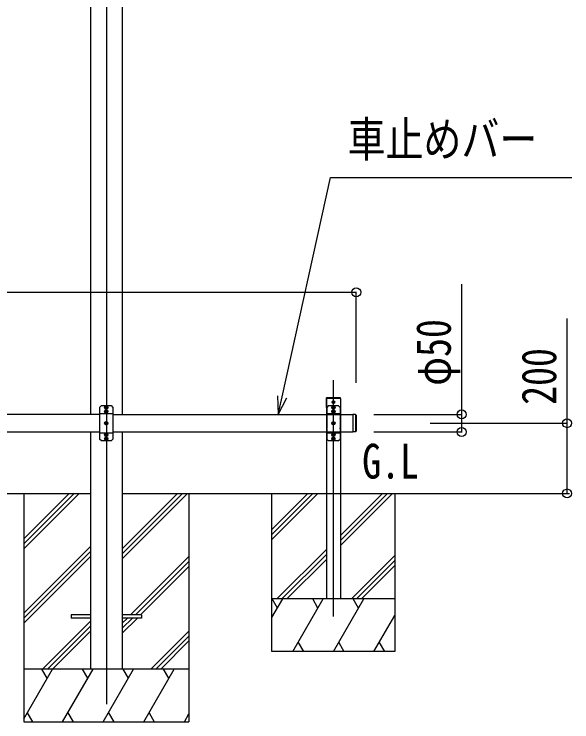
# Model space of a CAD drawing. Units: millimetres, scale not verified. Extents: x -13134 to 13134, y -8911 to 8914.
# Drawn here: x -405 to 1182, y -4842 to -2828 of the extents above; entities that cross this region are included whole.
import ezdxf
from ezdxf.enums import TextEntityAlignment as Align

# ---------------------------------------------------------------- set-up
doc = ezdxf.new("R2010")
doc.units = ezdxf.units.MM
doc.header["$LTSCALE"] = 40
for name, color, linetype in [('0-2_USER1', 3, 'Continuous'), ('0-4_YKK_12', 2, 'Continuous'), ('0-5_YKK_13', 4, 'Continuous'), ('0-6_YKK_A1', 4, 'Continuous'), ('0-7_YKK_D', 6, 'Continuous')]:
    doc.layers.add(name, color=color, linetype=linetype)
doc.styles.add('ＭＳ ゴシック', font='')
doc.styles.get('ＭＳ ゴシック').set_extended_font_data('MS Gothic')

msp = doc.modelspace()

# ---------------------------------------------------------------- linework, layer by layer
at = {"layer": '0-4_YKK_12'}
for p, q in [((-142.43, -2098.31), (-142.43, -4791.88)), ((503.37, -4541.88), (503.37, -3869.38)), ((-148.57, -3947.38), (-137.1, -3947.38)), ((-142.83, -3953.12), (-142.83, -3941.65)), ((497.63, -3947.38), (509.1, -3947.38)), ((507.52, -3931.88), (499.22, -3931.88)), ((503.37, -3936.03), (503.37, -3927.73)), ((503.37, -3953.12), (503.37, -3941.65)), ((-148.57, -3958.38), (-137.1, -3958.38)), ((-142.83, -3964.12), (-142.83, -3952.65)), ((497.63, -3958.38), (509.1, -3958.38)), ((503.37, -3964.12), (503.37, -3952.65)), ((-142.83, -3997.62), (-142.83, -3986.15)), ((503.37, -3997.62), (503.37, -3986.15)), ((-148.57, -3991.88), (-137.1, -3991.88)), ((497.63, -3991.88), (509.1, -3991.88)), ((-148.57, -4025.38), (-137.1, -4025.38)), ((-142.83, -4031.12), (-142.83, -4019.65)), ((497.63, -4025.38), (509.1, -4025.38)), ((503.37, -4031.12), (503.37, -4019.65)), ((-148.57, -4036.38), (-137.1, -4036.38)), ((-142.83, -4042.12), (-142.83, -4030.65)), ((497.63, -4036.38), (509.1, -4036.38)), ((503.37, -4042.12), (503.37, -4030.65))]:
    msp.add_line(p, q, dxfattribs=at)
at = {"layer": '0-5_YKK_13'}
for p, q in [((522.87, -3921.88), (483.87, -3921.88)), ((522.77, -3919.38), (483.96, -3919.38)), ((522.87, -3921.88), (523.87, -3921.88)), ((523.87, -3921.88), (523.77, -3920.32)), ((-156.83, -3941.88), (-161.83, -3946.88)), ((-161.83, -3946.88), (-161.83, -3977.17)), ((-156.83, -3941.88), (-143.55, -3941.88)), ((-145.21, -3946.79), (-144.17, -3946.77)), ((-144.17, -3946.77), (-143.56, -3946.65)), ((-143.45, -3946.04), (-143.56, -3946.65)), ((-143.43, -3945), (-143.45, -3946.04)), ((-142.24, -3945), (-142.22, -3946.04)), ((-142.22, -3946.04), (-142.1, -3946.65)), ((-142.12, -3941.88), (-128.83, -3941.88)), ((-141.5, -3946.77), (-142.1, -3946.65)), ((-140.46, -3946.79), (-141.5, -3946.77)), ((-128.83, -3941.88), (-123.83, -3946.88)), ((-123.83, -3946.88), (-123.83, -3977.17)), ((489.37, -3941.88), (484.37, -3946.88)), ((484.37, -3946.88), (484.37, -3977.17)), ((489.37, -3941.88), (502.65, -3941.88)), ((500.99, -3946.79), (502.03, -3946.77)), ((501.32, -3931.53), (501.32, -3932.23)), ((502.52, -3931.53), (501.32, -3931.53)), ((502.52, -3932.23), (501.32, -3932.23)), ((502.03, -3946.77), (502.64, -3946.65)), ((502.75, -3946.04), (502.64, -3946.65)), ((502.77, -3945), (502.75, -3946.04)), ((503.72, -3929.83), (503.02, -3929.83)), ((503.02, -3929.83), (503.02, -3931.03)), ((503.02, -3932.73), (503.02, -3933.93)), ((503.72, -3933.93), (503.02, -3933.93)), ((503.72, -3929.83), (503.72, -3931.03)), ((503.72, -3932.73), (503.72, -3933.93)), ((503.96, -3945), (503.98, -3946.04)), ((503.98, -3946.04), (504.1, -3946.65)), ((504.08, -3941.88), (517.37, -3941.88)), ((504.7, -3946.77), (504.1, -3946.65)), ((505.42, -3931.53), (504.22, -3931.53)), ((505.42, -3932.23), (504.22, -3932.23)), ((505.74, -3946.79), (504.7, -3946.77)), ((505.42, -3931.53), (505.42, -3932.23)), ((517.37, -3941.88), (522.37, -3946.88)), ((522.37, -3946.88), (522.37, -3977.17)), ((-161.83, -3964.28), (-123.83, -3964.28)), ((-145.21, -3947.97), (-144.17, -3947.99)), ((-145.21, -3957.79), (-144.17, -3957.77)), ((-145.21, -3958.97), (-144.17, -3958.99)), ((-144.17, -3947.99), (-143.56, -3948.11)), ((-144.17, -3957.77), (-143.56, -3957.65)), ((-144.17, -3958.99), (-143.56, -3959.11)), ((-143.45, -3948.72), (-143.56, -3948.11)), ((-143.45, -3957.04), (-143.56, -3957.65)), ((-143.45, -3959.72), (-143.56, -3959.11)), ((-143.43, -3949.76), (-143.45, -3948.72)), ((-143.43, -3956), (-143.45, -3957.04)), ((-143.43, -3960.76), (-143.45, -3959.72)), ((-142.24, -3949.76), (-142.22, -3948.72)), ((-142.24, -3956), (-142.22, -3957.04)), ((-142.24, -3960.76), (-142.22, -3959.72)), ((-142.22, -3948.72), (-142.1, -3948.11)), ((-142.22, -3957.04), (-142.1, -3957.65)), ((-142.22, -3959.72), (-142.1, -3959.11)), ((-141.5, -3947.99), (-142.1, -3948.11)), ((-141.5, -3957.77), (-142.1, -3957.65)), ((-141.5, -3958.99), (-142.1, -3959.11)), ((-140.46, -3947.97), (-141.5, -3947.99)), ((-140.46, -3957.79), (-141.5, -3957.77)), ((-140.46, -3958.97), (-141.5, -3958.99)), ((484.37, -3964.28), (522.37, -3964.28)), ((500.99, -3947.97), (502.03, -3947.99)), ((500.99, -3957.79), (502.03, -3957.77)), ((500.99, -3958.97), (502.03, -3958.99)), ((502.03, -3947.99), (502.64, -3948.11)), ((502.03, -3957.77), (502.64, -3957.65)), ((502.03, -3958.99), (502.64, -3959.11)), ((502.75, -3948.72), (502.64, -3948.11)), ((502.75, -3957.04), (502.64, -3957.65)), ((502.75, -3959.72), (502.64, -3959.11)), ((502.77, -3949.76), (502.75, -3948.72)), ((502.77, -3956), (502.75, -3957.04)), ((502.77, -3960.76), (502.75, -3959.72)), ((503.96, -3949.76), (503.98, -3948.72)), ((503.96, -3956), (503.98, -3957.04)), ((503.96, -3960.76), (503.98, -3959.72)), ((503.98, -3948.72), (504.1, -3948.11)), ((503.98, -3957.04), (504.1, -3957.65)), ((503.98, -3959.72), (504.1, -3959.11)), ((504.7, -3947.99), (504.1, -3948.11)), ((504.7, -3957.77), (504.1, -3957.65)), ((504.7, -3958.99), (504.1, -3959.11)), ((505.74, -3947.97), (504.7, -3947.99)), ((505.74, -3957.79), (504.7, -3957.77)), ((505.74, -3958.97), (504.7, -3958.99)), ((558.37, -3966.88), (558.37, -4016.88)), ((566.37, -3966.88), (558.37, -3966.88)), ((566.37, -3966.88), (566.37, -4016.88)), ((568.37, -3968.88), (566.37, -3966.88)), ((-161.83, -3978.6), (-161.83, -4005.17)), ((-123.83, -3978.6), (-123.83, -4005.17)), ((484.37, -3978.6), (484.37, -4005.17)), ((522.37, -3978.6), (522.37, -4005.17)), ((568.37, -3968.88), (568.37, -4014.88)), ((-161.83, -4006.6), (-161.83, -4036.88)), ((-145.21, -3991.29), (-144.17, -3991.27)), ((-145.21, -3992.47), (-144.17, -3992.49)), ((-144.17, -3991.27), (-143.56, -3991.15)), ((-144.17, -3992.49), (-143.56, -3992.61)), ((-143.45, -3990.54), (-143.56, -3991.15)), ((-143.45, -3993.22), (-143.56, -3992.61)), ((-143.43, -3989.5), (-143.45, -3990.54)), ((-143.43, -3994.26), (-143.45, -3993.22)), ((-142.24, -3989.5), (-142.22, -3990.54)), ((-142.24, -3994.26), (-142.22, -3993.22)), ((-142.22, -3990.54), (-142.1, -3991.15)), ((-142.22, -3993.22), (-142.1, -3992.61)), ((-141.5, -3991.27), (-142.1, -3991.15)), ((-141.5, -3992.49), (-142.1, -3992.61)), ((-140.46, -3991.29), (-141.5, -3991.27)), ((-140.46, -3992.47), (-141.5, -3992.49)), ((-123.83, -4006.6), (-123.83, -4036.88)), ((484.37, -4006.6), (484.37, -4036.88)), ((500.99, -3991.29), (502.03, -3991.27)), ((500.99, -3992.47), (502.03, -3992.49)), ((502.03, -3991.27), (502.64, -3991.15)), ((502.03, -3992.49), (502.64, -3992.61)), ((502.75, -3990.54), (502.64, -3991.15)), ((502.75, -3993.22), (502.64, -3992.61)), ((502.77, -3989.5), (502.75, -3990.54)), ((502.77, -3994.26), (502.75, -3993.22)), ((503.96, -3989.5), (503.98, -3990.54)), ((503.96, -3994.26), (503.98, -3993.22)), ((503.98, -3990.54), (504.1, -3991.15)), ((503.98, -3993.22), (504.1, -3992.61)), ((504.7, -3991.27), (504.1, -3991.15)), ((504.7, -3992.49), (504.1, -3992.61)), ((505.74, -3991.29), (504.7, -3991.27)), ((505.74, -3992.47), (504.7, -3992.49)), ((522.37, -4006.6), (522.37, -4036.88)), ((-161.83, -4019.48), (-123.83, -4019.48)), ((-145.21, -4024.79), (-144.17, -4024.77)), ((-145.21, -4025.97), (-144.17, -4025.99)), ((-144.17, -4024.77), (-143.56, -4024.65)), ((-144.17, -4025.99), (-143.56, -4026.11)), ((-143.45, -4024.04), (-143.56, -4024.65)), ((-143.45, -4026.72), (-143.56, -4026.11)), ((-143.43, -4023), (-143.45, -4024.04)), ((-143.43, -4027.76), (-143.45, -4026.72)), ((-142.24, -4023), (-142.22, -4024.04)), ((-142.24, -4027.76), (-142.22, -4026.72)), ((-142.22, -4024.04), (-142.1, -4024.65)), ((-142.22, -4026.72), (-142.1, -4026.11)), ((-141.5, -4024.77), (-142.1, -4024.65)), ((-141.5, -4025.99), (-142.1, -4026.11)), ((-140.46, -4024.79), (-141.5, -4024.77)), ((-140.46, -4025.97), (-141.5, -4025.99)), ((484.37, -4019.48), (522.37, -4019.48)), ((500.99, -4024.79), (502.03, -4024.77)), ((500.99, -4025.97), (502.03, -4025.99)), ((502.03, -4024.77), (502.64, -4024.65)), ((502.03, -4025.99), (502.64, -4026.11)), ((502.75, -4024.04), (502.64, -4024.65)), ((502.75, -4026.72), (502.64, -4026.11)), ((502.77, -4023), (502.75, -4024.04)), ((502.77, -4027.76), (502.75, -4026.72)), ((503.96, -4023), (503.98, -4024.04)), ((503.96, -4027.76), (503.98, -4026.72)), ((503.98, -4024.04), (504.1, -4024.65)), ((503.98, -4026.72), (504.1, -4026.11)), ((504.7, -4024.77), (504.1, -4024.65)), ((504.7, -4025.99), (504.1, -4026.11)), ((505.74, -4024.79), (504.7, -4024.77)), ((505.74, -4025.97), (504.7, -4025.99)), ((566.37, -4016.88), (558.37, -4016.88)), ((568.37, -4014.88), (566.37, -4016.88)), ((-156.83, -4041.88), (-161.83, -4036.88)), ((-143.55, -4041.88), (-156.83, -4041.88)), ((-145.21, -4035.79), (-144.17, -4035.77)), ((-145.21, -4036.97), (-144.17, -4036.99)), ((-144.17, -4035.77), (-143.56, -4035.65)), ((-144.17, -4036.99), (-143.56, -4037.11)), ((-143.45, -4035.04), (-143.56, -4035.65)), ((-143.45, -4037.72), (-143.56, -4037.11)), ((-143.43, -4034), (-143.45, -4035.04)), ((-143.43, -4038.76), (-143.45, -4037.72)), ((-142.24, -4034), (-142.22, -4035.04)), ((-142.24, -4038.76), (-142.22, -4037.72)), ((-142.22, -4035.04), (-142.1, -4035.65)), ((-142.22, -4037.72), (-142.1, -4037.11)), ((-128.83, -4041.88), (-142.12, -4041.88)), ((-141.5, -4035.77), (-142.1, -4035.65)), ((-141.5, -4036.99), (-142.1, -4037.11)), ((-140.46, -4035.79), (-141.5, -4035.77)), ((-140.46, -4036.97), (-141.5, -4036.99)), ((-128.83, -4041.88), (-123.83, -4036.88)), ((489.37, -4041.88), (484.37, -4036.88)), ((502.65, -4041.88), (489.37, -4041.88)), ((500.99, -4035.79), (502.03, -4035.77)), ((500.99, -4036.97), (502.03, -4036.99)), ((502.03, -4035.77), (502.64, -4035.65)), ((502.03, -4036.99), (502.64, -4037.11)), ((502.75, -4035.04), (502.64, -4035.65)), ((502.75, -4037.72), (502.64, -4037.11)), ((502.77, -4034), (502.75, -4035.04)), ((502.77, -4038.76), (502.75, -4037.72)), ((503.96, -4034), (503.98, -4035.04)), ((503.96, -4038.76), (503.98, -4037.72)), ((503.98, -4035.04), (504.1, -4035.65)), ((503.98, -4037.72), (504.1, -4037.11)), ((517.37, -4041.88), (504.08, -4041.88)), ((504.7, -4035.77), (504.1, -4035.65)), ((504.7, -4036.99), (504.1, -4037.11)), ((505.74, -4035.79), (504.7, -4035.77)), ((505.74, -4036.97), (504.7, -4036.99)), ((517.37, -4041.88), (522.37, -4036.88)), ((-242.63, -4537.38), (-242.63, -4546.38)), ((-187.63, -4537.38), (-242.63, -4537.38)), ((-187.63, -4546.38), (-242.63, -4546.38)), ((-42.63, -4537.38), (-97.23, -4537.38)), ((-42.63, -4546.38), (-97.23, -4546.38)), ((-42.63, -4537.38), (-42.63, -4546.38))]:
    msp.add_line(p, q, dxfattribs=at)
msp.add_lwpolyline([(482.96, -3920.32), (482.87, -3921.88), (483.87, -3921.88)], dxfattribs=at)
for centre, radius in [((-142.83, -3947.38), 4.74), ((503.37, -3947.38), 4.74), ((503.37, -3931.88), 3.75), ((-142.83, -3958.38), 4.74), ((503.37, -3958.38), 4.74), ((-142.83, -3991.88), 4.74), ((503.37, -3991.88), 4.74), ((-142.83, -4025.38), 4.74), ((503.37, -4025.38), 4.74), ((-142.83, -4036.38), 4.74), ((503.37, -4036.38), 4.74)]:
    msp.add_circle(centre, radius, dxfattribs=at)
for centre, radius, start, end in [((483.96, -3920.38), 1, 90, 176.5), ((522.77, -3920.38), 1, 3.5, 90), ((-142.83, -3947.38), 2.45, 165.9892, 194.0108), ((-142.83, -3941.18), 1, 224.427, 315.573), ((-142.83, -3947.38), 2.45, 75.9892, 104.0108), ((-142.83, -3947.38), 2.45, 345.9892, 14.0108), ((503.37, -3947.38), 2.45, 165.9892, 194.0108), ((502.52, -3931.03), 0.5, 270, 0), ((502.52, -3932.73), 0.5, 0, 90), ((503.37, -3941.18), 1, 224.427, 315.573), ((503.37, -3947.38), 2.45, 75.9892, 104.0108), ((504.22, -3931.03), 0.5, 180, 270), ((504.22, -3932.73), 0.5, 90, 180), ((503.37, -3947.38), 2.45, 345.9892, 14.0108), ((-142.83, -3958.38), 2.45, 165.9892, 194.0108), ((-142.83, -3947.38), 2.45, 255.9892, 284.0108), ((-142.83, -3958.38), 2.45, 75.9892, 104.0108), ((-142.83, -3958.38), 2.45, 255.9892, 284.0108), ((-142.83, -3958.38), 2.45, 345.9892, 14.0108), ((503.37, -3958.38), 2.45, 165.9892, 194.0108), ((503.37, -3947.38), 2.45, 255.9892, 284.0108), ((503.37, -3958.38), 2.45, 75.9892, 104.0108), ((503.37, -3958.38), 2.45, 255.9892, 284.0108), ((503.37, -3958.38), 2.45, 345.9892, 14.0108), ((-162.53, -3977.88), 1, 314.427, 45.573), ((-123.13, -3977.88), 1, 134.427, 225.573), ((483.67, -3977.88), 1, 314.427, 45.573), ((523.07, -3977.88), 1, 134.427, 225.573), ((-162.53, -4005.88), 1, 314.427, 45.573), ((-142.83, -3991.88), 2.45, 165.9892, 194.0108), ((-142.83, -3991.88), 2.45, 75.9892, 104.0108), ((-142.83, -3991.88), 2.45, 255.9892, 284.0108), ((-142.83, -3991.88), 2.45, 345.9892, 14.0108), ((-123.13, -4005.88), 1, 134.427, 225.573), ((483.67, -4005.88), 1, 314.427, 45.573), ((503.37, -3991.88), 2.45, 165.9892, 194.0108), ((503.37, -3991.88), 2.45, 75.9892, 104.0108), ((503.37, -3991.88), 2.45, 255.9892, 284.0108), ((503.37, -3991.88), 2.45, 345.9892, 14.0108), ((523.07, -4005.88), 1, 134.427, 225.573), ((-142.83, -4025.38), 2.45, 165.9892, 194.0108), ((-142.83, -4025.38), 2.45, 75.9892, 104.0108), ((-142.83, -4025.38), 2.45, 255.9892, 284.0108), ((-142.83, -4025.38), 2.45, 345.9892, 14.0108), ((503.37, -4025.38), 2.45, 165.9892, 194.0108), ((503.37, -4025.38), 2.45, 75.9892, 104.0108), ((503.37, -4025.38), 2.45, 255.9892, 284.0108), ((503.37, -4025.38), 2.45, 345.9892, 14.0108), ((-142.83, -4036.38), 2.45, 165.9892, 194.0108), ((-142.83, -4042.58), 1, 44.427, 135.573), ((-142.83, -4036.38), 2.45, 75.9892, 104.0108), ((-142.83, -4036.38), 2.45, 255.9892, 284.0108), ((-142.83, -4036.38), 2.45, 345.9892, 14.0108), ((503.37, -4036.38), 2.45, 165.9892, 194.0108), ((503.37, -4042.58), 1, 44.427, 135.573), ((503.37, -4036.38), 2.45, 75.9892, 104.0108), ((503.37, -4036.38), 2.45, 255.9892, 284.0108), ((503.37, -4036.38), 2.45, 345.9892, 14.0108)]:
    msp.add_arc(centre, radius, start, end, dxfattribs=at)
at = {"layer": '0-6_YKK_A1'}
for p, q in [((-187.63, -2062.88), (-187.63, -3966.88)), ((-97.23, -2062.88), (-97.23, -3966.88)), ((483.37, -3947.22), (483.37, -3921.88)), ((523.37, -3921.88), (483.37, -3921.88)), ((483.37, -3921.88), (483.37, -4491.88)), ((523.37, -3921.88), (523.37, -4491.88)), ((-161.43, -3966.88), (-1555.43, -3966.88)), ((-123.43, -3966.88), (558.37, -3966.88)), ((558.37, -3966.88), (558.37, -4016.88)), ((-1555.43, -4016.88), (-161.43, -4016.88)), ((-187.63, -4016.88), (-187.63, -4691.88)), ((-123.43, -4016.88), (558.37, -4016.88)), ((-97.23, -4016.88), (-97.23, -4691.88)), ((-1529.63, -4191.88), (-187.63, -4191.88)), ((-377.63, -4191.88), (-377.63, -4841.88)), ((-377.63, -4320.86), (-248.65, -4191.88)), ((-377.63, -4335), (-234.51, -4191.88)), ((-377.63, -4349.14), (-220.37, -4191.88)), ((-97.63, -4377.51), (88, -4191.88)), ((-97.63, -4363.37), (73.86, -4191.88)), ((-97.63, -4349.23), (59.72, -4191.88)), ((-97.63, -4191.88), (1174.87, -4191.88)), ((92.37, -4191.88), (92.37, -4841.88)), ((328.37, -4641.88), (328.37, -4191.88)), ((328.37, -4294.23), (430.72, -4191.88)), ((328.37, -4308.37), (444.86, -4191.88)), ((328.37, -4322.51), (459, -4191.88)), ((523.37, -4339.64), (671.13, -4191.88)), ((523.37, -4325.5), (656.99, -4191.88)), ((523.37, -4311.36), (642.85, -4191.88)), ((678.37, -4191.88), (678.37, -4641.88)), ((-377.63, -4532.99), (-187.63, -4342.99)), ((-377.63, -4547.13), (-187.63, -4357.13)), ((342.85, -4491.88), (483.37, -4351.36)), ((356.99, -4491.88), (483.37, -4365.5)), ((554.98, -4491.88), (678.37, -4368.49)), ((-377.63, -4561.27), (-187.63, -4371.28)), ((-73.66, -4537.38), (92.37, -4371.36)), ((-59.51, -4537.38), (92.37, -4385.5)), ((371.13, -4491.88), (483.37, -4379.65)), ((569.12, -4491.88), (678.37, -4382.64)), ((-45.37, -4537.38), (92.37, -4399.64)), ((583.26, -4491.88), (678.37, -4396.78)), ((328.37, -4545), (359.03, -4491.88)), ((678.37, -4491.88), (328.37, -4491.88)), ((344.03, -4517.86), (329.03, -4491.88)), ((387.9, -4641.88), (474.5, -4491.88)), ((459.5, -4517.86), (444.5, -4491.88)), ((523.37, -4491.88), (483.37, -4491.88)), ((503.37, -4641.88), (589.97, -4491.88)), ((574.97, -4517.86), (559.97, -4491.88)), ((-97.23, -4589.24), (-54.37, -4546.38)), ((-97.23, -4560.96), (-82.66, -4546.38)), ((-97.23, -4575.1), (-68.51, -4546.38)), ((618.84, -4641.88), (678.37, -4538.78)), ((-324.39, -4691.88), (-187.63, -4555.12)), ((-310.25, -4691.88), (-187.63, -4569.26)), ((-296.11, -4691.88), (-187.63, -4583.41)), ((-16.02, -4691.88), (92.37, -4583.49)), ((-1.88, -4691.88), (92.37, -4597.63)), ((12.26, -4691.88), (92.37, -4611.77)), ((402.9, -4615.9), (417.9, -4641.88)), ((518.37, -4615.9), (533.37, -4641.88)), ((633.84, -4615.9), (648.84, -4641.88)), ((678.37, -4641.88), (328.37, -4641.88)), ((92.37, -4691.88), (-377.63, -4691.88)), ((-377.63, -4833.25), (-296.01, -4691.88)), ((-311.01, -4717.86), (-326.02, -4691.88)), ((-267.15, -4841.88), (-180.54, -4691.88)), ((-195.54, -4717.86), (-210.54, -4691.88)), ((-151.68, -4841.88), (-65.07, -4691.88)), ((-80.07, -4717.86), (-95.07, -4691.88)), ((-36.21, -4841.88), (50.4, -4691.88)), ((35.4, -4717.86), (20.4, -4691.88)), ((-367.62, -4815.9), (-352.62, -4841.88)), ((-252.15, -4815.9), (-237.15, -4841.88)), ((-136.68, -4815.9), (-121.68, -4841.88)), ((-21.21, -4815.9), (-6.21, -4841.88)), ((79.27, -4841.88), (92.37, -4819.18)), ((-377.63, -4841.88), (92.37, -4841.88))]:
    msp.add_line(p, q, dxfattribs=at)
at = {"layer": '0-7_YKK_D'}
for p, q in [((-2285.63, -3619.38), (568.37, -3619.38)), ((568.37, -3877.13), (568.37, -3618.38)), ((618.37, -3966.88), (869.37, -3966.88)), ((778.37, -3991.88), (1169.37, -3991.88)), ((618.37, -4016.88), (869.37, -4016.88)), ((778.37, -4191.88), (1169.37, -4191.88))]:
    msp.add_line(p, q, dxfattribs=at)
for points in [[(346.31, -3966.88), (357.31, -3917.08), (495.3, -3292.25), (1181.85, -3292.25)], [(868.37, -4016.88), (868.37, -3966.88), (868.37, -3596.08)], [(1168.37, -4191.88), (1168.37, -3991.88), (1168.37, -3693.68)], [(343.97, -3914.13), (346.31, -3966.88), (370.65, -3920.03)]]:
    msp.add_lwpolyline(points, dxfattribs=at)
for centre in [(568.37, -3619.38), (868.37, -3966.88), (1168.37, -3991.88), (868.37, -4016.88), (1168.37, -4191.88)]:
    msp.add_circle(centre, 12.75, dxfattribs=at)

# ---------------------------------------------------------------- texts
at = {"layer": '0-2_USER1', "style": 'ＭＳ ゴシック', "width": 0.8}
msp.add_text('G.L', height=98.97, dxfattribs=at).set_placement((585.15, -4179.03), align=Align.BOTTOM_LEFT)
at = {"layer": '0-7_YKK_D', "style": 'ＭＳ ゴシック', "width": 0.8}
msp.add_text('車止めバー', height=98.97, dxfattribs=at).set_placement((543.62, -3262.84), align=Align.BOTTOM_LEFT)
for s, p in [('φ50', (867.17, -3885.28)), ('200', (1167.17, -3939.68))]:
    msp.add_text(s, height=98.97, rotation=90, dxfattribs=at).set_placement(p, align=Align.BOTTOM_LEFT)

doc.saveas('drawing.dxf')
